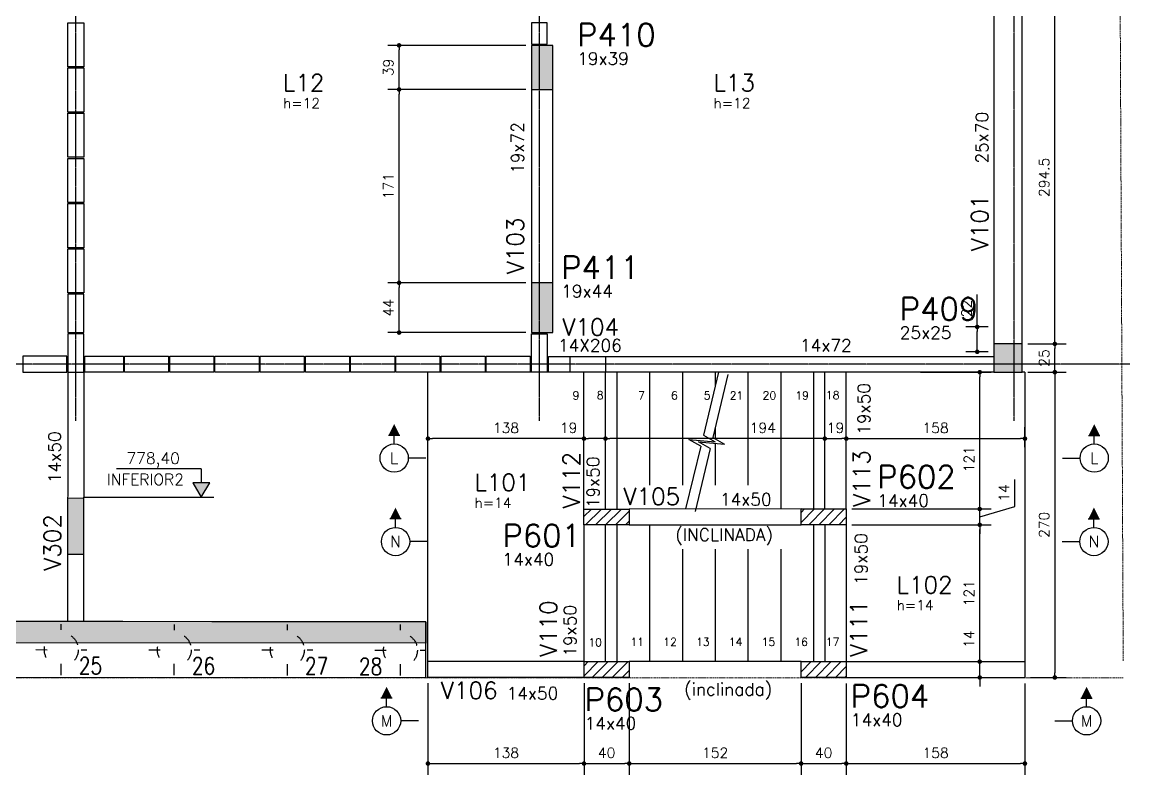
# Model space of a CAD drawing. Extents: x -856 to 20282, y 14720 to 28231.
# Drawn here: x 7253 to 8233, y 23266 to 23931 of the extents above; entities that cross this region are included whole.
import ezdxf
from ezdxf.enums import TextEntityAlignment as Align

# ---------------------------------------------------------------- set-up
doc = ezdxf.new("R2010")
doc.units = 0
for name, pattern in [('AXES', [0.54, 0.3, -0.08, 0.08, -0.08]), ('Double dash', [55, 20, -5, 10, -5, 10, -5]), ('ESTILO_TQS_0002', [0.4, 0.1, -0.3])]:
    doc.linetypes.add(name, pattern=pattern)
doc.layers.get('0').update_dxf_attribs({"linetype": 'CONTINUOUS'})
doc.layers.get('Defpoints').update_dxf_attribs({"linetype": 'CONTINUOUS'})
for name, color, linetype in [('00 - FELIPE', 2, 'CONTINUOUS'), ('COTA', 1, 'CONTINUOUS'), ('EIXOS', 1, 'AXES'), ('ESTACA', 1, 'ESTILO_TQS_0002'), ('H2', 252, 'CONTINUOUS'), ('H5', 1, 'CONTINUOUS'), ('H7', 1, 'CONTINUOUS'), ('L-D', 2, 'CONTINUOUS'), ('L-N', 4, 'CONTINUOUS'), ('LINHA_FINA', 1, 'CONTINUOUS'), ('Linha_media', 4, 'CONTINUOUS'), ('LINHA_NIVEL', 210, 'CONTINUOUS'), ('P-D', 2, 'CONTINUOUS'), ('P-N', 5, 'CONTINUOUS'), ('P-S', 5, 'CONTINUOUS'), ('PENA_2', 2, 'CONTINUOUS'), ('PENA_3', 3, 'CONTINUOUS'), ('PENA_5', 5, 'CONTINUOUS'), ('PIL-N', 4, 'CONTINUOUS'), ('SEC-SOL', 1, 'CONTINUOUS'), ('T1', 2, 'CONTINUOUS'), ('TEXTO', 3, 'CONTINUOUS'), ('VIG-D', 2, 'CONTINUOUS'), ('VIG-N', 4, 'CONTINUOUS'), ('VIGA', 3, 'CONTINUOUS')]:
    doc.layers.add(name, color=color, linetype=linetype)
doc.layers.add('TLV-DVI-___-CNT', color=7, linetype='Double dash', lineweight=9)
doc.styles.add('COTA', font='romans.shx')
doc.styles.add('ROMANS', font='ROMANS')
doc.styles.add('Solodactha', font='romans.shx', dxfattribs={"width": 0.8})
doc.styles.get("Standard").update_dxf_attribs({"font": 'ROMANS.SHX'})
doc.styles.add('TEXTO', font='romans.shx', dxfattribs={"height": 10})
doc.styles.add('Texto1', font='romans.shx', dxfattribs={"height": 9})
doc.dimstyles.new('forma', dxfattribs={"dimscale": 5, "dimtxt": 1.8, "dimasz": 0.8, "dimexe": 2, "dimexo": 1, "dimgap": 1, "dimtad": 1, "dimdec": 1, "dimzin": 9, "dimdsep": 46, "dimtxsty": 'COTA', "dimblk1": 'DOT', "dimblk2": 'DOT', "dimsah": 1, "dimcen": 0, "dimdle": 1, "dimclrd": 256, "dimclre": 256, "dimclrt": 2, "dimadec": 0, "dimazin": 0, "dimtfac": 1, "dimtdec": 0, "dimtmove": 0, "dimatfit": 3, "dimfxl": 1, "dimtolj": 1, "dimtzin": 0, "dimarcsym": 0})

# ---------------------------------------------------------------- blocks, each defined once
blk = doc.blocks.new('_Dot')
at = {"color": 0, "linetype": 'ByBlock', "lineweight": -2}
blk.add_line((-0.5, 0), (-1, 0), dxfattribs=at)
at = {"color": 0, "linetype": 'ByBlock', "const_width": 0.5}
blk.add_lwpolyline([(-0.25, 0, 1), (0.25, 0, 1)], format="xyb", close=True, dxfattribs=at)
blk = doc.blocks.new('*D365')
at = {"layer": 'COTA', "lineweight": -2, "transparency": 16777216}
for p, q in [((7698.98, 23700.72), (7576.83, 23700.72)), ((7586.83, 23660.7), (7586.83, 23696.72)), ((7698.91, 23656.7), (7576.83, 23656.7))]:
    blk.add_line(p, q, dxfattribs=at)
at = {"layer": 'Defpoints', "color": 0, "transparency": 16777216}
for p in [(7586.83, 23700.72), (7703.98, 23700.72), (7703.91, 23656.7)]:
    blk.add_point(p, dxfattribs=at)
at = {"layer": 'COTA', "lineweight": -2, "transparency": 16777216, "xscale": 4, "yscale": 4, "zscale": 4}
for p, rotation in [((7586.83, 23700.72), 90), ((7586.83, 23656.7), 270)]:
    blk.add_blockref('_Dot', p, dxfattribs=dict(at, rotation=rotation))
at = {"layer": 'COTA', "color": 2, "transparency": 16777216, "insert": (7577.33, 23678.71), "char_height": 9, "attachment_point": 5, "rotation": 90, "style": 'COTA'}
blk.add_mtext('\\A1;44 ', dxfattribs=at)
blk = doc.blocks.new('*D366')
at = {"layer": 'COTA', "lineweight": -2, "transparency": 16777216}
for p, q in [((7698.91, 23871.7), (7576.83, 23871.7)), ((7586.83, 23704.72), (7586.83, 23867.7)), ((7698.98, 23700.72), (7576.83, 23700.72))]:
    blk.add_line(p, q, dxfattribs=at)
at = {"layer": 'Defpoints', "color": 0, "transparency": 16777216}
for p in [(7586.83, 23871.7), (7703.91, 23871.7), (7703.98, 23700.72)]:
    blk.add_point(p, dxfattribs=at)
at = {"layer": 'COTA', "lineweight": -2, "transparency": 16777216, "xscale": 4, "yscale": 4, "zscale": 4}
for p, rotation in [((7586.83, 23871.7), 90), ((7586.83, 23700.72), 270)]:
    blk.add_blockref('_Dot', p, dxfattribs=dict(at, rotation=rotation))
at = {"layer": 'COTA', "color": 2, "transparency": 16777216, "insert": (7577.33, 23786.21), "char_height": 9, "attachment_point": 5, "rotation": 90, "style": 'COTA'}
blk.add_mtext('\\A1;171 ', dxfattribs=at)
blk = doc.blocks.new('*D367')
at = {"layer": 'COTA', "lineweight": -2, "transparency": 16777216}
for p, q in [((7698.97, 23910.72), (7576.83, 23910.72)), ((7586.83, 23875.7), (7586.83, 23906.72)), ((7698.91, 23871.7), (7576.83, 23871.7))]:
    blk.add_line(p, q, dxfattribs=at)
at = {"layer": 'Defpoints', "color": 0, "transparency": 16777216}
for p in [(7586.83, 23910.72), (7703.97, 23910.72), (7703.91, 23871.7)]:
    blk.add_point(p, dxfattribs=at)
at = {"layer": 'COTA', "lineweight": -2, "transparency": 16777216, "xscale": 4, "yscale": 4, "zscale": 4}
for p, rotation in [((7586.83, 23910.72), 90), ((7586.83, 23871.7), 270)]:
    blk.add_blockref('_Dot', p, dxfattribs=dict(at, rotation=rotation))
at = {"layer": 'COTA', "color": 2, "transparency": 16777216, "insert": (7577.33, 23891.21), "char_height": 9, "attachment_point": 5, "rotation": 90, "style": 'COTA'}
blk.add_mtext('\\A1;39 ', dxfattribs=at)
blk = doc.blocks.new('*D368')
at = {"layer": 'COTA', "lineweight": -2, "transparency": 16777216}
for p, q in [((8142.91, 23646.7), (8176.86, 23646.7)), ((8166.86, 23625.7), (8166.86, 23642.7)), ((8142.91, 23621.7), (8176.86, 23621.7))]:
    blk.add_line(p, q, dxfattribs=at)
at = {"layer": 'Defpoints', "color": 0, "transparency": 16777216}
for p in [(8137.91, 23646.7), (8166.86, 23646.7), (8137.91, 23621.7)]:
    blk.add_point(p, dxfattribs=at)
at = {"layer": 'COTA', "lineweight": -2, "transparency": 16777216, "xscale": 4, "yscale": 4, "zscale": 4}
for p, rotation in [((8166.86, 23646.7), 90), ((8166.86, 23621.7), 270)]:
    blk.add_blockref('_Dot', p, dxfattribs=dict(at, rotation=rotation))
at = {"layer": 'COTA', "color": 2, "transparency": 16777216, "insert": (8157.36, 23634.2), "char_height": 9, "attachment_point": 5, "rotation": 90, "style": 'COTA'}
blk.add_mtext('\\A1;25 ', dxfattribs=at)
blk = doc.blocks.new('*D369')
at = {"layer": 'COTA', "lineweight": -2, "transparency": 16777216}
for p, q in [((8142.91, 23941.2), (8176.86, 23941.2)), ((8166.86, 23650.7), (8166.86, 23937.2)), ((8142.91, 23646.7), (8176.86, 23646.7))]:
    blk.add_line(p, q, dxfattribs=at)
at = {"layer": 'Defpoints', "color": 0, "transparency": 16777216}
for p in [(8137.91, 23941.2), (8166.86, 23941.2), (8137.91, 23646.7)]:
    blk.add_point(p, dxfattribs=at)
at = {"layer": 'COTA', "lineweight": -2, "transparency": 16777216, "xscale": 4, "yscale": 4, "zscale": 4}
for p, rotation in [((8166.86, 23941.2), 90), ((8166.86, 23646.7), 270)]:
    blk.add_blockref('_Dot', p, dxfattribs=dict(at, rotation=rotation))
at = {"layer": 'COTA', "color": 2, "transparency": 16777216, "insert": (8157.36, 23793.95), "char_height": 9, "attachment_point": 5, "rotation": 90, "style": 'COTA'}
blk.add_mtext('\\A1;294.5 ', dxfattribs=at)
blk = doc.blocks.new('*D404')
at = {"layer": 'COTA', "lineweight": -2, "transparency": 16777216}
for p, q in [((8142.91, 23621.7), (8176.86, 23621.7)), ((8166.86, 23617.7), (8166.86, 23355.7)), ((8145.41, 23351.7), (8176.86, 23351.7))]:
    blk.add_line(p, q, dxfattribs=at)
at = {"layer": 'Defpoints', "color": 0, "transparency": 16777216}
for p in [(8137.91, 23621.7), (8140.41, 23351.7), (8166.86, 23351.7)]:
    blk.add_point(p, dxfattribs=at)
at = {"layer": 'COTA', "lineweight": -2, "transparency": 16777216, "xscale": 4, "yscale": 4, "zscale": 4}
for p, rotation in [((8166.86, 23621.7), 90), ((8166.86, 23351.7), 270)]:
    blk.add_blockref('_Dot', p, dxfattribs=dict(at, rotation=rotation))
at = {"layer": 'COTA', "color": 2, "transparency": 16777216, "insert": (8157.36, 23486.7), "char_height": 9, "attachment_point": 5, "rotation": 90, "style": 'COTA'}
blk.add_mtext('\\A1;270 ', dxfattribs=at)
blk = doc.blocks.new('*D405')
at = {"layer": 'COTA', "lineweight": -2, "transparency": 16777216}
for p, q in [((8100.43, 23369.7), (8100.43, 23397.42)), ((7987.39, 23365.7), (8110.43, 23365.7)), ((8100.43, 23351.7), (8100.43, 23365.7)), ((7987.39, 23351.7), (8110.43, 23351.7)), ((8100.43, 23347.7), (8100.43, 23343.7))]:
    blk.add_line(p, q, dxfattribs=at)
at = {"layer": 'Defpoints', "color": 0, "transparency": 16777216}
for p in [(7982.39, 23365.7), (8100.43, 23365.7), (7982.39, 23351.7)]:
    blk.add_point(p, dxfattribs=at)
at = {"layer": 'COTA', "lineweight": -2, "transparency": 16777216, "xscale": 4, "yscale": 4, "zscale": 4}
for p, rotation in [((8100.43, 23365.7), 270), ((8100.43, 23351.7), 90)]:
    blk.add_blockref('_Dot', p, dxfattribs=dict(at, rotation=rotation))
at = {"layer": 'COTA', "color": 2, "transparency": 16777216, "insert": (8090.93, 23385.56), "char_height": 9, "attachment_point": 5, "rotation": 90, "style": 'COTA'}
blk.add_mtext('\\A1;14 ', dxfattribs=at)
blk = doc.blocks.new('*D406')
at = {"layer": 'COTA', "lineweight": -2, "transparency": 16777216}
for p, q in [((7987.39, 23486.7), (8110.43, 23486.7)), ((8100.43, 23369.7), (8100.43, 23482.7)), ((7987.39, 23365.7), (8110.43, 23365.7))]:
    blk.add_line(p, q, dxfattribs=at)
at = {"layer": 'Defpoints', "color": 0, "transparency": 16777216}
for p in [(7982.39, 23486.7), (8100.43, 23486.7), (7982.39, 23365.7)]:
    blk.add_point(p, dxfattribs=at)
at = {"layer": 'COTA', "lineweight": -2, "transparency": 16777216, "xscale": 4, "yscale": 4, "zscale": 4}
for p, rotation in [((8100.43, 23486.7), 90), ((8100.43, 23365.7), 270)]:
    blk.add_blockref('_Dot', p, dxfattribs=dict(at, rotation=rotation))
at = {"layer": 'COTA', "color": 2, "transparency": 16777216, "insert": (8090.93, 23426.2), "char_height": 9, "attachment_point": 5, "rotation": 90, "style": 'COTA'}
blk.add_mtext('\\A1;121 ', dxfattribs=at)
blk = doc.blocks.new('*D407')
at = {"layer": 'COTA', "lineweight": -2, "transparency": 16777216}
for p, q in [((8131.43, 23503), (8131.43, 23526.72)), ((8100.43, 23504.7), (8100.43, 23508.7)), ((7987.37, 23500.7), (8110.43, 23500.7)), ((8100.43, 23493.7), (8131.43, 23503)), ((8100.43, 23486.7), (8100.43, 23500.7)), ((8100.43, 23486.7), (8100.43, 23500.7)), ((7987.39, 23486.7), (8110.43, 23486.7)), ((8100.43, 23482.7), (8100.43, 23478.7))]:
    blk.add_line(p, q, dxfattribs=at)
at = {"layer": 'Defpoints', "color": 0, "transparency": 16777216}
for p in [(7982.37, 23500.7), (8100.43, 23500.7), (7982.39, 23486.7)]:
    blk.add_point(p, dxfattribs=at)
at = {"layer": 'COTA', "lineweight": -2, "transparency": 16777216, "xscale": 4, "yscale": 4, "zscale": 4}
for p, rotation in [((8100.43, 23500.7), 270), ((8100.43, 23486.7), 90)]:
    blk.add_blockref('_Dot', p, dxfattribs=dict(at, rotation=rotation))
at = {"layer": 'COTA', "color": 2, "transparency": 16777216, "insert": (8121.93, 23514.86), "char_height": 9, "attachment_point": 5, "rotation": 90, "style": 'COTA'}
blk.add_mtext('\\A1;14 ', dxfattribs=at)
blk = doc.blocks.new('*D408')
at = {"layer": 'COTA', "lineweight": -2, "transparency": 16777216}
for p, q in [((8048, 23621.7), (8110.43, 23621.7)), ((8100.43, 23504.7), (8100.43, 23617.7)), ((7987.37, 23500.7), (8110.43, 23500.7))]:
    blk.add_line(p, q, dxfattribs=at)
at = {"layer": 'Defpoints', "color": 0, "transparency": 16777216}
for p in [(8043, 23621.7), (8100.43, 23621.7), (7982.37, 23500.7)]:
    blk.add_point(p, dxfattribs=at)
at = {"layer": 'COTA', "lineweight": -2, "transparency": 16777216, "xscale": 4, "yscale": 4, "zscale": 4}
for p, rotation in [((8100.43, 23621.7), 90), ((8100.43, 23500.7), 270)]:
    blk.add_blockref('_Dot', p, dxfattribs=dict(at, rotation=rotation))
at = {"layer": 'COTA', "color": 2, "transparency": 16777216, "insert": (8090.93, 23544.73), "char_height": 9, "attachment_point": 5, "rotation": 90, "style": 'COTA'}
blk.add_mtext('\\A1;121 ', dxfattribs=at)
blk = doc.blocks.new('Family - ___-2103959-PLANTA INFERIOR 2')
at = {"layer": 'TLV-DVI-___-CNT', "color": 1, "true_color": 0xff0000}
for p, q in [((-17533.2, -9985.7), (-17578.8, -196)), ((-32076.9, -10135.7), (-18942.2, -10135.7)), ((-18942.2, -10135.7), (-17532.5, -10135.7))]:
    blk.add_line(p, q, dxfattribs=at)
blk = doc.blocks.new('A$C8a1ee3b4')
at = {"layer": 'TLV-DVI-___-CNT', "color": 1, "true_color": 0xff0000, "xscale": 0.1, "yscale": 0.1, "zscale": 0.1}
blk.add_blockref('Family - ___-2103959-PLANTA INFERIOR 2', (4865.23, 1037.14), dxfattribs=at)
blk = doc.blocks.new('A$Cf0c44242')
at = {"layer": 'ESTACA'}
for p, q in [((7.7507, -3.0791), (7.7513, -2.6291)), ((8.7507, -3.0803), (8.7513, -2.6303)), ((9.7507, -3.0815), (9.7513, -2.6315)), ((10.7507, -3.0827), (10.7513, -2.6327)), ((7.526, -2.8539), (7.976, -2.8544)), ((8.526, -2.8551), (8.976, -2.8556)), ((9.526, -2.8562), (9.976, -2.8568)), ((10.526, -2.8574), (10.976, -2.8579))]:
    blk.add_line(p, q, dxfattribs=at)
for centre in [(7.751, -2.8541), (8.751, -2.8553), (9.751, -2.8565), (10.751, -2.8577)]:
    blk.add_circle(centre, 0.15, dxfattribs=at)
at = {"layer": 'ESTACA', "style": 'Solodactha', "width": 0.8}
for s, p in [('25', (7.9067, -3.071)), ('26', (8.9067, -3.0722)), ('27', (9.9067, -3.0734)), ('28', (10.3844, -3.0777))]:
    blk.add_text(s, height=0.15, dxfattribs=at).set_placement(p)
blk = doc.blocks.new('interrup')
at = {"layer": 'LINHA_FINA'}
for p, q in [((-1, 0), (-0.33, 2.31)), ((0.33, -2.31), (-0.33, 2.31)), ((1, 0), (0.33, -2.31))]:
    blk.add_line(p, q, dxfattribs=at)
blk = doc.blocks.new('*D414')
at = {"layer": 'COTA', "lineweight": -2, "transparency": 16777216}
for p, q in [((7963.37, 23566.1), (7963.37, 23572.93)), ((7982.37, 23566.1), (7982.37, 23572.93)), ((7967.37, 23562.93), (7978.37, 23562.93))]:
    blk.add_line(p, q, dxfattribs=at)
at = {"layer": 'Defpoints', "color": 0, "transparency": 16777216}
for p in [(7963.37, 23561.1), (7982.37, 23562.93), (7982.37, 23561.1)]:
    blk.add_point(p, dxfattribs=at)
at = {"layer": 'COTA', "lineweight": -2, "transparency": 16777216, "xscale": 4, "yscale": 4, "zscale": 4, "rotation": 180}
blk.add_blockref('_Dot', (7963.37, 23562.93), dxfattribs=at)
at = {"layer": 'COTA', "lineweight": -2, "transparency": 16777216, "xscale": 4, "yscale": 4, "zscale": 4}
blk.add_blockref('_Dot', (7982.37, 23562.93), dxfattribs=at)
at = {"layer": 'COTA', "color": 2, "transparency": 16777216, "insert": (7972.87, 23572.43), "char_height": 9, "attachment_point": 5, "style": 'COTA'}
blk.add_mtext('\\A1;19 ', dxfattribs=at)
blk = doc.blocks.new('*D415')
at = {"layer": 'COTA', "lineweight": -2, "transparency": 16777216}
for p, q in [((7982.37, 23566.1), (7982.37, 23572.93)), ((8140.41, 23555.36), (8140.41, 23572.93)), ((7986.37, 23562.93), (8136.41, 23562.93))]:
    blk.add_line(p, q, dxfattribs=at)
at = {"layer": 'Defpoints', "color": 0, "transparency": 16777216}
for p in [(7982.37, 23561.1), (8140.41, 23562.93), (8140.41, 23550.36)]:
    blk.add_point(p, dxfattribs=at)
at = {"layer": 'COTA', "lineweight": -2, "transparency": 16777216, "xscale": 4, "yscale": 4, "zscale": 4, "rotation": 180}
blk.add_blockref('_Dot', (7982.37, 23562.93), dxfattribs=at)
at = {"layer": 'COTA', "lineweight": -2, "transparency": 16777216, "xscale": 4, "yscale": 4, "zscale": 4}
blk.add_blockref('_Dot', (8140.41, 23562.93), dxfattribs=at)
at = {"layer": 'COTA', "color": 2, "transparency": 16777216, "insert": (8061.39, 23572.43), "char_height": 9, "attachment_point": 5, "style": 'COTA'}
blk.add_mtext('\\A1;158 ', dxfattribs=at)
blk = doc.blocks.new('elevação')
at = {"layer": 'LINHA_FINA', "linetype": 'Continuous'}
blk.add_hatch(color=256, dxfattribs=at).paths.add_polyline_path([(1.5, 2.5), (-1.5, 2.5), (0, 0)])
at = {"layer": 'LINHA_FINA'}
for p, q in [((0, 5), (-15, 5)), ((0, 5), (0, 2.5)), ((-1.5, 2.5), (0, 0)), ((1.5, 2.5), (-1.5, 2.5)), ((0, 0), (1.5, 2.5))]:
    blk.add_line(p, q, dxfattribs=at)
at = {"layer": 'TEXTO', "linetype": 'Continuous', "style": 'TEXTO'}
for p in [(-8.5, 5.25), (-8.5, 1.5)]:
    blk.add_attdef('XXXX.XX', text='', height=2, dxfattribs=at).set_placement(p, align=Align.BOTTOM_CENTER)
blk = doc.blocks.new('seção_esq')
at = {"layer": 'Linha_media'}
for p, q in [((1, 4), (-1, 4)), ((0, 2.5), (0, 4)), ((5.62, 0), (2.5, 0))]:
    blk.add_line(p, q, dxfattribs=at)
blk.add_circle((0, 0), 2.5, dxfattribs=at)
blk.add_solid([(1, 4), (0, 6), (-1, 4)], dxfattribs=at)
blk = doc.blocks.new('seção_dir')
at = {"layer": 'Linha_media'}
for p, q in [((-1, 4), (1, 4)), ((0, 2.5), (0, 4)), ((-5.62, 0), (-2.5, 0))]:
    blk.add_line(p, q, dxfattribs=at)
blk.add_circle((0, 0), 2.5, dxfattribs=at)
blk.add_solid([(-1, 4), (0, 6), (1, 4)], dxfattribs=at)
blk = doc.blocks.new('atrib_seção')
at = {"layer": 'Linha_media', "style": 'ROMANS'}
blk.add_attdef('X', text='', height=2, dxfattribs=at).set_placement((0, 0), align=Align.MIDDLE)
blk = doc.blocks.new('*D433')
at = {"layer": 'COTA', "lineweight": -2, "transparency": 16777216}
for p, q in [((7769.37, 23566.14), (7769.37, 23572.93)), ((7963.37, 23566.1), (7963.37, 23572.93)), ((7959.37, 23562.93), (7773.37, 23562.93))]:
    blk.add_line(p, q, dxfattribs=at)
at = {"layer": 'Defpoints', "color": 0, "transparency": 16777216}
for p in [(7769.37, 23562.93), (7769.37, 23561.14), (7963.37, 23561.1)]:
    blk.add_point(p, dxfattribs=at)
at = {"layer": 'COTA', "lineweight": -2, "transparency": 16777216, "xscale": 4, "yscale": 4, "zscale": 4, "rotation": 180}
blk.add_blockref('_Dot', (7769.37, 23562.93), dxfattribs=at)
at = {"layer": 'COTA', "lineweight": -2, "transparency": 16777216, "xscale": 4, "yscale": 4, "zscale": 4}
blk.add_blockref('_Dot', (7963.37, 23562.93), dxfattribs=at)
at = {"layer": 'COTA', "color": 2, "transparency": 16777216, "insert": (7908.55, 23572.43), "char_height": 9, "attachment_point": 5, "style": 'COTA'}
blk.add_mtext('\\A1;194 ', dxfattribs=at)
blk = doc.blocks.new('*D434')
at = {"layer": 'COTA', "lineweight": -2, "transparency": 16777216}
for p, q in [((7750.37, 23566.14), (7750.37, 23572.93)), ((7769.37, 23566.14), (7769.37, 23572.93)), ((7765.37, 23562.93), (7754.37, 23562.93))]:
    blk.add_line(p, q, dxfattribs=at)
at = {"layer": 'Defpoints', "color": 0, "transparency": 16777216}
for p in [(7750.37, 23562.93), (7750.37, 23561.14), (7769.37, 23561.14)]:
    blk.add_point(p, dxfattribs=at)
at = {"layer": 'COTA', "lineweight": -2, "transparency": 16777216, "xscale": 4, "yscale": 4, "zscale": 4, "rotation": 180}
blk.add_blockref('_Dot', (7750.37, 23562.93), dxfattribs=at)
at = {"layer": 'COTA', "lineweight": -2, "transparency": 16777216, "xscale": 4, "yscale": 4, "zscale": 4}
blk.add_blockref('_Dot', (7769.37, 23562.93), dxfattribs=at)
at = {"layer": 'COTA', "color": 2, "transparency": 16777216, "insert": (7736.77, 23572.43), "char_height": 9, "attachment_point": 5, "style": 'COTA'}
blk.add_mtext('\\A1;19 ', dxfattribs=at)
blk = doc.blocks.new('*D435')
at = {"layer": 'COTA', "lineweight": -2, "transparency": 16777216}
for p, q in [((7612.37, 23566.14), (7612.37, 23572.93)), ((7750.37, 23566.14), (7750.37, 23572.93)), ((7746.37, 23562.93), (7616.37, 23562.93))]:
    blk.add_line(p, q, dxfattribs=at)
at = {"layer": 'Defpoints', "color": 0, "transparency": 16777216}
for p in [(7612.37, 23562.93), (7612.37, 23561.14), (7750.37, 23561.14)]:
    blk.add_point(p, dxfattribs=at)
at = {"layer": 'COTA', "lineweight": -2, "transparency": 16777216, "xscale": 4, "yscale": 4, "zscale": 4, "rotation": 180}
blk.add_blockref('_Dot', (7612.37, 23562.93), dxfattribs=at)
at = {"layer": 'COTA', "lineweight": -2, "transparency": 16777216, "xscale": 4, "yscale": 4, "zscale": 4}
blk.add_blockref('_Dot', (7750.37, 23562.93), dxfattribs=at)
at = {"layer": 'COTA', "color": 2, "transparency": 16777216, "insert": (7681.37, 23572.43), "char_height": 9, "attachment_point": 5, "style": 'COTA'}
blk.add_mtext('\\A1;138 ', dxfattribs=at)
blk = doc.blocks.new('*D470')
at = {"layer": 'COTA', "lineweight": -2, "transparency": 16777216}
for p, q in [((7612.37, 23346.7), (7612.37, 23265.6)), ((7750.39, 23346.7), (7750.39, 23265.6)), ((7616.37, 23275.6), (7746.39, 23275.6))]:
    blk.add_line(p, q, dxfattribs=at)
at = {"layer": 'Defpoints', "color": 0, "transparency": 16777216}
for p in [(7612.37, 23351.7), (7750.39, 23351.7), (7750.39, 23275.6)]:
    blk.add_point(p, dxfattribs=at)
at = {"layer": 'COTA', "lineweight": -2, "transparency": 16777216, "xscale": 4, "yscale": 4, "zscale": 4, "rotation": 180}
blk.add_blockref('_Dot', (7612.37, 23275.6), dxfattribs=at)
at = {"layer": 'COTA', "lineweight": -2, "transparency": 16777216, "xscale": 4, "yscale": 4, "zscale": 4}
blk.add_blockref('_Dot', (7750.39, 23275.6), dxfattribs=at)
at = {"layer": 'COTA', "color": 2, "transparency": 16777216, "insert": (7681.38, 23285.1), "char_height": 9, "attachment_point": 5, "style": 'COTA'}
blk.add_mtext('\\A1;138 ', dxfattribs=at)
blk = doc.blocks.new('*D471')
at = {"layer": 'COTA', "lineweight": -2, "transparency": 16777216}
for p, q in [((7750.39, 23346.7), (7750.39, 23265.6)), ((7790.39, 23346.7), (7790.39, 23265.6)), ((7754.39, 23275.6), (7786.39, 23275.6))]:
    blk.add_line(p, q, dxfattribs=at)
at = {"layer": 'Defpoints', "color": 0, "transparency": 16777216}
for p in [(7750.39, 23351.7), (7790.39, 23351.7), (7790.39, 23275.6)]:
    blk.add_point(p, dxfattribs=at)
at = {"layer": 'COTA', "lineweight": -2, "transparency": 16777216, "xscale": 4, "yscale": 4, "zscale": 4, "rotation": 180}
blk.add_blockref('_Dot', (7750.39, 23275.6), dxfattribs=at)
at = {"layer": 'COTA', "lineweight": -2, "transparency": 16777216, "xscale": 4, "yscale": 4, "zscale": 4}
blk.add_blockref('_Dot', (7790.39, 23275.6), dxfattribs=at)
at = {"layer": 'COTA', "color": 2, "transparency": 16777216, "insert": (7770.39, 23285.1), "char_height": 9, "attachment_point": 5, "style": 'COTA'}
blk.add_mtext('\\A1;40 ', dxfattribs=at)
blk = doc.blocks.new('*D472')
at = {"layer": 'COTA', "lineweight": -2, "transparency": 16777216}
for p, q in [((7790.39, 23346.7), (7790.39, 23265.6)), ((7942.39, 23346.7), (7942.39, 23265.6)), ((7794.39, 23275.6), (7938.39, 23275.6))]:
    blk.add_line(p, q, dxfattribs=at)
at = {"layer": 'Defpoints', "color": 0, "transparency": 16777216}
for p in [(7790.39, 23351.7), (7942.39, 23351.7), (7942.39, 23275.6)]:
    blk.add_point(p, dxfattribs=at)
at = {"layer": 'COTA', "lineweight": -2, "transparency": 16777216, "xscale": 4, "yscale": 4, "zscale": 4, "rotation": 180}
blk.add_blockref('_Dot', (7790.39, 23275.6), dxfattribs=at)
at = {"layer": 'COTA', "lineweight": -2, "transparency": 16777216, "xscale": 4, "yscale": 4, "zscale": 4}
blk.add_blockref('_Dot', (7942.39, 23275.6), dxfattribs=at)
at = {"layer": 'COTA', "color": 2, "transparency": 16777216, "insert": (7866.39, 23285.1), "char_height": 9, "attachment_point": 5, "style": 'COTA'}
blk.add_mtext('\\A1;152 ', dxfattribs=at)
blk = doc.blocks.new('*D473')
at = {"layer": 'COTA', "lineweight": -2, "transparency": 16777216}
for p, q in [((7942.39, 23346.7), (7942.39, 23265.6)), ((7982.39, 23346.52), (7982.39, 23265.6)), ((7946.39, 23275.6), (7978.39, 23275.6))]:
    blk.add_line(p, q, dxfattribs=at)
at = {"layer": 'Defpoints', "color": 0, "transparency": 16777216}
for p in [(7942.39, 23351.7), (7982.39, 23351.52), (7982.39, 23275.6)]:
    blk.add_point(p, dxfattribs=at)
at = {"layer": 'COTA', "lineweight": -2, "transparency": 16777216, "xscale": 4, "yscale": 4, "zscale": 4, "rotation": 180}
blk.add_blockref('_Dot', (7942.39, 23275.6), dxfattribs=at)
at = {"layer": 'COTA', "lineweight": -2, "transparency": 16777216, "xscale": 4, "yscale": 4, "zscale": 4}
blk.add_blockref('_Dot', (7982.39, 23275.6), dxfattribs=at)
at = {"layer": 'COTA', "color": 2, "transparency": 16777216, "insert": (7962.39, 23285.1), "char_height": 9, "attachment_point": 5, "style": 'COTA'}
blk.add_mtext('\\A1;40 ', dxfattribs=at)
blk = doc.blocks.new('*D474')
at = {"layer": 'COTA', "lineweight": -2, "transparency": 16777216}
for p, q in [((7982.39, 23346.52), (7982.39, 23265.6)), ((8140.41, 23346.52), (8140.41, 23265.6)), ((7986.39, 23275.6), (8136.41, 23275.6))]:
    blk.add_line(p, q, dxfattribs=at)
at = {"layer": 'Defpoints', "color": 0, "transparency": 16777216}
for p in [(7982.39, 23351.52), (8140.41, 23351.52), (8140.41, 23275.6)]:
    blk.add_point(p, dxfattribs=at)
at = {"layer": 'COTA', "lineweight": -2, "transparency": 16777216, "xscale": 4, "yscale": 4, "zscale": 4, "rotation": 180}
blk.add_blockref('_Dot', (7982.39, 23275.6), dxfattribs=at)
at = {"layer": 'COTA', "lineweight": -2, "transparency": 16777216, "xscale": 4, "yscale": 4, "zscale": 4}
blk.add_blockref('_Dot', (8140.41, 23275.6), dxfattribs=at)
at = {"layer": 'COTA', "color": 2, "transparency": 16777216, "insert": (8061.4, 23285.1), "char_height": 9, "attachment_point": 5, "style": 'COTA'}
blk.add_mtext('\\A1;158 ', dxfattribs=at)
blk = doc.blocks.new('*D718')
at = {"layer": '00 - FELIPE', "lineweight": -2, "transparency": 16777216}
for p, q in [((8098.19, 23661.7), (8098.19, 23690.27)), ((8107.91, 23661.7), (8088.19, 23661.7)), ((8098.19, 23643.7), (8098.19, 23657.7)), ((8107.91, 23639.7), (8088.19, 23639.7))]:
    blk.add_line(p, q, dxfattribs=at)
at = {"layer": 'Defpoints', "color": 0, "transparency": 16777216}
for p in [(8098.19, 23661.7), (8112.91, 23661.7), (8112.91, 23639.7)]:
    blk.add_point(p, dxfattribs=at)
at = {"layer": '00 - FELIPE', "lineweight": -2, "transparency": 16777216, "xscale": 4, "yscale": 4, "zscale": 4}
for p, rotation in [((8098.19, 23661.7), 90), ((8098.19, 23639.7), 270)]:
    blk.add_blockref('_Dot', p, dxfattribs=dict(at, rotation=rotation))
at = {"layer": '00 - FELIPE', "color": 2, "transparency": 16777216, "insert": (8088.69, 23677.99), "char_height": 9, "attachment_point": 5, "rotation": 90, "style": 'COTA'}
blk.add_mtext('\\A1;22 ', dxfattribs=at)

msp = doc.modelspace()

# ---------------------------------------------------------------- hatches: boundary and pattern name
at = {"layer": 'H2'}
for points in [[(7722.91, 23910.68), (7703.91, 23910.72), (7703.91, 23871.7), (7722.91, 23871.7)], [(7722.91, 23700.68), (7703.91, 23700.72), (7703.91, 23656.7), (7722.91, 23656.7)], [(8137.91, 23621.7), (8137.91, 23646.7), (8112.91, 23646.7), (8112.91, 23621.7)], [(6537.91, 23402.17), (7610.43, 23400.94), (7610.41, 23381.96), (6537.91, 23383.17)]]:
    msp.add_hatch(color=256, dxfattribs=at).paths.add_polyline_path(points)
at = {"layer": 'H5'}
h = msp.add_hatch(dxfattribs=at)
h.set_pattern_fill('ANSI31', color=256, scale=50, style=0)
h.set_pattern_definition([(45, (4909.393, -56.2924), (-4.4194174, 4.4194174), [])])
h.paths.add_polyline_path([(7750.37, 23500.6), (7790.37, 23500.6), (7790.37, 23486.6), (7750.37, 23486.6)])
h = msp.add_hatch(dxfattribs=at)
h.set_pattern_fill('ANSI31', color=256, scale=50, style=0)
h.set_pattern_definition([(45, (4912.413, -56.1875), (-4.4194174, 4.4194174), [])])
h.paths.add_polyline_path([(7942.39, 23500.7), (7982.39, 23500.7), (7982.39, 23486.7), (7942.39, 23486.7)])
h = msp.add_hatch(dxfattribs=at)
h.set_pattern_fill('ANSI31', color=256, scale=50, style=0)
h.set_pattern_definition([(45, (4909.413, -55.702), (-4.4194174, 4.4194174), [])])
h.paths.add_polyline_path([(7750.39, 23365.7), (7790.39, 23365.7), (7790.39, 23351.7), (7750.39, 23351.7)])
h = msp.add_hatch(dxfattribs=at)
h.set_pattern_fill('ANSI31', color=256, scale=50, style=0)
h.set_pattern_definition([(45, (4912.413, -55.702), (-4.4194174, 4.4194174), [])])
h.paths.add_polyline_path([(7942.39, 23365.7), (7982.39, 23365.7), (7982.39, 23351.7), (7942.39, 23351.7)])
at = {"layer": 'H7'}
msp.add_hatch(color=256, dxfattribs=at).paths.add_polyline_path([(7293.76, 23510.4), (7307.76, 23510.44), (7307.76, 23500.44), (7307.76, 23500.4), (7307.76, 23460.4), (7293.76, 23460.4), (7293.76, 23500.4), (7293.76, 23500.36), (7293.76, 23510.36)])

# ---------------------------------------------------------------- linework, layer by layer
for points in [[(7307.91, 23930.74), (7307.91, 23891.74), (7293.91, 23891.74), (7293.91, 23930.74), (7307.91, 23930.74)], [(7717.94, 23911.75), (7717.91, 23930.74), (7703.91, 23930.74), (7703.94, 23911.75), (7717.94, 23911.75)], [(7307.91, 23890.74), (7307.91, 23851.74), (7293.91, 23851.74), (7293.91, 23890.74), (7307.91, 23890.74)], [(7307.91, 23850.74), (7307.91, 23811.74), (7293.91, 23811.74), (7293.91, 23850.74), (7307.91, 23850.74)], [(7307.91, 23810.74), (7307.91, 23771.74), (7293.91, 23771.74), (7293.91, 23810.74), (7307.91, 23810.74)], [(7307.91, 23770.74), (7307.91, 23731.74), (7293.91, 23731.74), (7293.91, 23770.74), (7307.91, 23770.74)], [(7307.91, 23730.74), (7307.91, 23691.74), (7293.91, 23691.74), (7293.91, 23730.74), (7307.91, 23730.74)], [(7307.91, 23656.74), (7307.91, 23690.74), (7293.91, 23690.74), (7293.91, 23656.74), (7307.91, 23656.74)], [(7307.91, 23621.74), (7307.91, 23655.74), (7293.91, 23655.74), (7293.91, 23621.74), (7307.91, 23621.74)], [(7703.91, 23621.74), (7703.91, 23655.74), (7717.91, 23655.74), (7717.91, 23621.74), (7703.91, 23621.74)], [(7253.91, 23621.74), (7292.91, 23621.74), (7292.91, 23635.74), (7253.91, 23635.74), (7253.91, 23621.74)], [(7342.91, 23621.74), (7308.91, 23621.74), (7308.91, 23635.74), (7342.91, 23635.74), (7342.91, 23621.74)], [(7343.91, 23635.74), (7382.91, 23635.74), (7382.91, 23621.74), (7343.91, 23621.74), (7343.91, 23635.74)], [(7383.91, 23635.74), (7422.91, 23635.74), (7422.91, 23621.74), (7383.91, 23621.74), (7383.91, 23635.74)], [(7423.91, 23635.74), (7462.91, 23635.74), (7462.91, 23621.74), (7423.91, 23621.74), (7423.91, 23635.74)], [(7463.91, 23635.74), (7502.91, 23635.74), (7502.91, 23621.74), (7463.91, 23621.74), (7463.91, 23635.74)], [(7503.91, 23635.74), (7542.91, 23635.74), (7542.91, 23621.74), (7503.91, 23621.74), (7503.91, 23635.74)], [(7543.91, 23635.74), (7582.91, 23635.74), (7582.91, 23621.74), (7543.91, 23621.74), (7543.91, 23635.74)], [(7583.91, 23635.74), (7622.91, 23635.74), (7622.91, 23621.74), (7583.91, 23621.74), (7583.91, 23635.74)], [(7623.91, 23635.74), (7662.91, 23635.74), (7662.91, 23621.74), (7623.91, 23621.74), (7623.91, 23635.74)], [(7663.91, 23635.74), (7702.91, 23635.74), (7702.91, 23621.74), (7663.91, 23621.74), (7663.91, 23635.74)], [(7718.91, 23635.7), (7737.91, 23635.7), (7737.91, 23621.7), (7718.91, 23621.7), (7718.91, 23635.7)]]:
    msp.add_lwpolyline(points)
at = {"layer": 'EIXOS', "color": 244, "true_color": 0x991b1e}
for p, q in [((7300.91, 23578.75), (7300.91, 25299.42)), ((7710.91, 23578.75), (7710.91, 25299.42)), ((8130.91, 23578.75), (8130.91, 25299.42)), ((8233.21, 23628.7), (5544.44, 23628.7))]:
    msp.add_line(p, q, dxfattribs=at)
at = {"layer": 'LINHA_FINA'}
for p, q in [((7869.3, 23621.7), (7855.97, 23566.07)), ((7877.67, 23619.55), (7864.34, 23563.91)), ((7853.64, 23556.34), (7840.3, 23500.7)), ((7862.01, 23554.19), (7848.67, 23498.55))]:
    msp.add_line(p, q, dxfattribs=at)
at = {"layer": 'LINHA_NIVEL'}
msp.add_line((7307.76, 23511.27), (7422.81, 23511.27), dxfattribs=at)
at = {"layer": 'P-N', "linetype": 'Continuous'}
msp.add_lwpolyline([(8137.91, 23621.7), (8137.91, 23646.7), (8112.91, 23646.7), (8112.91, 23621.7), (8137.91, 23621.7)], dxfattribs=at)
for points in [[(7750.37, 23500.6), (7790.37, 23500.6), (7790.37, 23486.6), (7750.37, 23486.6)], [(7942.39, 23500.7), (7982.39, 23500.7), (7982.39, 23486.7), (7942.39, 23486.7)], [(7750.39, 23365.7), (7790.39, 23365.7), (7790.39, 23351.7), (7750.39, 23351.7)], [(7942.39, 23365.7), (7982.39, 23365.7), (7982.39, 23351.7), (7942.39, 23351.7)]]:
    msp.add_lwpolyline(points, close=True, dxfattribs=at)
at = {"layer": 'P-S'}
for points in [[(7722.91, 23910.68), (7703.91, 23910.72), (7703.91, 23871.7), (7722.91, 23871.7), (7722.91, 23910.68), (7722.91, 23910.68)], [(7722.91, 23700.68), (7703.91, 23700.72), (7703.91, 23656.7), (7722.91, 23656.7), (7722.91, 23700.68), (7722.91, 23700.68)]]:
    msp.add_lwpolyline(points, dxfattribs=at)
at = {"layer": 'PENA_2'}
for p, q in [((7779.37, 23621.65), (7779.37, 23500.7)), ((7808.37, 23621.65), (7808.37, 23521.73)), ((7837.37, 23621.64), (7837.37, 23521.73)), ((7866.37, 23621.64), (7866.37, 23609.48)), ((7895.37, 23621.63), (7895.37, 23521.73)), ((7924.37, 23621.63), (7924.37, 23500.7)), ((7953.37, 23621.63), (7953.37, 23500.7)), ((7866.37, 23572.39), (7866.37, 23562.76)), ((7866.37, 23558.75), (7866.37, 23521.73)), ((7779.39, 23486.7), (7779.39, 23365.7)), ((7808.39, 23486.7), (7808.39, 23365.7)), ((7953.39, 23486.7), (7953.39, 23365.7)), ((7837.39, 23465.05), (7837.39, 23365.7)), ((7866.39, 23465.05), (7866.39, 23365.7)), ((7895.39, 23465.05), (7895.39, 23365.7)), ((7924.39, 23465.05), (7924.39, 23365.7))]:
    msp.add_line(p, q, dxfattribs=at)
at = {"layer": 'PENA_3'}
for p, q in [((7737.91, 23635.7), (8112.91, 23635.7)), ((7769.41, 23635.7), (7769.41, 23621.7)), ((7293.91, 23621.74), (7293.66, 23401.32)), ((7307.91, 23621.74), (7307.66, 23401.32)), ((7612.37, 23351.7), (7612.37, 23621.7)), ((8112.91, 23621.7), (7615.37, 23621.7)), ((7750.37, 23500.58), (7750.37, 23621.7)), ((7769.37, 23500.58), (7769.37, 23621.7)), ((7963.37, 23500.58), (7963.37, 23621.62)), ((7982.37, 23500.7), (7982.37, 23621.7)), ((8140.41, 23621.7), (8137.91, 23621.7)), ((8140.41, 23621.7), (8140.41, 23351.7)), ((7942.39, 23500.7), (7790.37, 23500.6)), ((7750.39, 23365.7), (7750.39, 23486.6)), ((7769.39, 23365.7), (7769.39, 23486.6)), ((7790.37, 23486.7), (7942.39, 23486.7)), ((7963.39, 23486.7), (7963.39, 23365.7)), ((7982.39, 23486.7), (7982.39, 23365.7)), ((7750.39, 23365.7), (7612.37, 23365.7)), ((7942.39, 23365.7), (7790.39, 23365.7)), ((7982.39, 23365.7), (8140.41, 23365.7)), ((7750.39, 23351.7), (7612.37, 23351.7)), ((7982.39, 23351.7), (8140.41, 23351.7))]:
    msp.add_line(p, q, dxfattribs=at)
msp.add_lwpolyline([(6537.91, 23402.17), (6537.91, 23352.29), (7610.37, 23351.7), (7610.43, 23400.93), (6537.91, 23402.17)], dxfattribs=at)
at = {"layer": 'PENA_5'}
for p, q in [((6537.91, 23402.17), (7610.43, 23400.94)), ((7610.43, 23400.94), (7610.41, 23381.95)), ((7610.41, 23381.95), (6537.97, 23383.17))]:
    msp.add_line(p, q, dxfattribs=at)
at = {"layer": 'SEC-SOL'}
msp.add_lwpolyline([(7293.76, 23510.4), (7307.76, 23510.44), (7307.76, 23500.44), (7307.76, 23500.4), (7307.76, 23460.4), (7293.76, 23460.4), (7293.76, 23500.4), (7293.76, 23500.36), (7293.76, 23510.36), (7293.76, 23510.4)], dxfattribs=at)
at = {"layer": 'VIGA'}
for p, q in [((8112.91, 23941.2), (8112.91, 23646.7)), ((8137.91, 23646.7), (8137.91, 23941.2)), ((7703.91, 23871.7), (7703.91, 23700.72)), ((7722.91, 23700.68), (7722.91, 23871.66))]:
    msp.add_line(p, q, dxfattribs=at)

# ---------------------------------------------------------------- block references
at = {"layer": 'COTA', "xscale": 100, "yscale": 100, "zscale": 100}
msp.add_blockref('A$Cf0c44242', (6512.91, 23661.7), dxfattribs=at)
at = {"layer": 'LINHA_FINA', "xscale": 5, "yscale": 5, "zscale": 5, "rotation": 256.52217725}
for p in [(7854.8, 23561.2), (7863.17, 23559.05)]:
    msp.add_blockref('interrup', p, dxfattribs=at)
at = {"layer": 'PENA_2'}
ref = msp.add_blockref('elevação', (7411.79, 23511.27), dxfattribs=dict(at, xscale=5, yscale=5, zscale=5))
ref.add_attrib('XXXX.XX', '778,40', dxfattribs={"layer": 'TEXTO', "linetype": 'Continuous', "height": 10, "style": 'TEXTO'}).set_placement((7369.29, 23537.52), align=Align.BOTTOM_CENTER)
ref.add_attrib('XXXX.XX', 'INFERIOR2', dxfattribs={"layer": 'TEXTO', "linetype": 'Continuous', "height": 10, "style": 'TEXTO'}).set_placement((7362.41, 23518.77), align=Align.BOTTOM_CENTER)
at = {"layer": 'PENA_3', "xscale": 5, "yscale": 5, "zscale": 5}
for name, p in [('seção_esq', (7582.47, 23545.73)), ('seção_dir', (8201.66, 23545.73)), ('seção_esq', (7583.69, 23471.93)), ('seção_dir', (8201.45, 23471.93)), ('seção_esq', (7575.75, 23313.37)), ('seção_dir', (8194.94, 23313.37))]:
    msp.add_blockref(name, p, dxfattribs=at)
for p, values in [((7582.47, 23545.73), {'X': 'L'}), ((8201.66, 23545.73), {'X': 'L'}), ((7583.69, 23471.93), {'X': 'N'}), ((8201.45, 23471.93), {'X': 'N'}), ((7575.75, 23313.37), {'X': 'M'}), ((8194.94, 23313.37), {'X': 'M'})]:
    msp.add_blockref('atrib_seção', p, dxfattribs=at).add_auto_attribs(values)
at = {"layer": 'VIGA'}
msp.add_blockref('A$C8a1ee3b4', (5115.45, 23327.94), dxfattribs=at)

# ---------------------------------------------------------------- texts
at = {"layer": 'L-D', "style": 'Texto1'}
for s, p in [('h=12', (7484.13, 23855.1)), ('h=12', (7864.97, 23855.1)), ('h=14', (7653.5, 23501.71)), ('h=14', (8026.92, 23411.11))]:
    msp.add_text(s, height=9, dxfattribs=at).set_placement(p)
at = {"layer": 'L-N'}
for s, p in [('L12', (7484.13, 23870.1)), ('L13', (7864.97, 23870.1)), ('L101', (7653.5, 23516.71)), ('L102', (8026.92, 23426.11))]:
    msp.add_text(s, height=15, dxfattribs=at).set_placement(p)
at = {"layer": 'P-D', "linetype": 'Continuous'}
for s, p in [('19x39', (7744.32, 23893.54)), ('19x44', (7730.21, 23687.8)), ('25x25', (8029.71, 23651.11)), ('14x40', (8009.74, 23502.61)), ('14x40', (7678.26, 23450.63)), ('14x40', (7986.36, 23308.76)), ('14x40', (7750.88, 23305.67))]:
    msp.add_text(s, height=11, dxfattribs=at).set_placement(p)
at = {"layer": 'PIL-N', "linetype": 'Continuous'}
for s, p in [('P410', (7744.32, 23910.04)), ('P411', (7730.21, 23704.3)), ('P409', (8029.71, 23667.61)), ('P602', (8009.74, 23519.11)), ('P601', (7678.26, 23467.13)), ('P603', (7750.88, 23322.17)), ('P604', (7986.36, 23325.26))]:
    msp.add_text(s, height=20, dxfattribs=at).set_placement(p)
at = {"layer": 'T1', "style": 'Texto1'}
for s, p in [('9', (7740.31, 23597.6)), ('8', (7761.65, 23597.87)), ('7', (7798.31, 23597.61)), ('6', (7827.31, 23597.61)), ('5', (7856.31, 23597.6)), ('21', (7879.35, 23597.6)), ('20', (7908.35, 23597.6)), ('19', (7937.35, 23597.6)), ('18', (7964.32, 23597.94)), ('10', (7754.2, 23379.24)), ('11', (7791.49, 23379.67)), ('12', (7820.49, 23379.66)), ('13', (7849.49, 23379.66)), ('14', (7878.49, 23379.66)), ('15', (7907.49, 23379.66)), ('16', (7936.49, 23379.66)), ('17', (7964.32, 23379.66))]:
    msp.add_text(s, height=7, dxfattribs=at).set_placement(p)
at = {"layer": 'VIG-D', "linetype": 'Continuous'}
for s, p in [('25x70', (8107.93, 23806.22)), ('19x72', (7697.04, 23797.11)), ('19x50', (8003.47, 23566.34)), ('14x50', (7287.61, 23523.65)), ('19x50', (7763.94, 23501.41)), ('19x50', (8000.95, 23433.59)), ('19x50', (7743.6, 23370.17))]:
    msp.add_text(s, height=11, rotation=90, dxfattribs=at).set_placement(p)
for s, p in [('14X206', (7727.26, 23639.9)), ('14x72', (7941.46, 23639.9)), ('14x50', (7870.54, 23503.71)), ('(INCLINADA)', (7831.17, 23472.45)), ('(inclinada)', (7838.98, 23335.8)), ('14x50', (7681.87, 23332.24))]:
    msp.add_text(s, height=11, dxfattribs=at).set_placement(p)
at = {"layer": 'VIG-N', "linetype": 'Continuous'}
for s, p in [('V101', (8107.93, 23728.61)), ('V103', (7697.04, 23708.33)), ('V112', (7746.72, 23501.02)), ('V113', (8003.47, 23502.54)), ('V302', (7287.61, 23446.04)), ('V110', (7726.38, 23369.78)), ('V111', (8000.95, 23369.78))]:
    msp.add_text(s, height=15, rotation=90, dxfattribs=at).set_placement(p)
for s, p in [('V104', (7731.29, 23654.06)), ('V105', (7785.32, 23504.29)), ('V106', (7623.82, 23332.82))]:
    msp.add_text(s, height=15, dxfattribs=at).set_placement(p)

# ---------------------------------------------------------------- dimensions: what is measured, and where the dimension line sits
at = {"layer": '00 - FELIPE'}
dim = msp.add_linear_dim(base=(8098.19, 23661.7), p1=(8112.91, 23639.7), p2=(8112.91, 23661.7), angle=90, dimstyle='forma', override={"dimpost": ' '}, dxfattribs=at)
dim.commit()
dim.dimension.update_dxf_attribs({"geometry": '*D718', "text_midpoint": (8088.69, 23677.99)})
at = {"layer": 'COTA'}
for base, p1, p2, override, picture, middle in [((8166.86, 23941.2), (8137.91, 23646.7), (8137.91, 23941.2), {"dimpost": ' ', "dimtmove": 1}, '*D369', (8157.36, 23793.95)), ((7586.83, 23910.72), (7703.91, 23871.7), (7703.97, 23910.72), {"dimpost": ' ', "dimtmove": 1}, '*D367', (7577.33, 23891.21)), ((7586.83, 23871.7), (7703.98, 23700.72), (7703.91, 23871.7), {"dimpost": ' ', "dimtmove": 1}, '*D366', (7577.33, 23786.21)), ((7586.83, 23700.72), (7703.91, 23656.7), (7703.98, 23700.72), {"dimpost": ' '}, '*D365', (7577.33, 23678.71)), ((8166.86, 23646.7), (8137.91, 23621.7), (8137.91, 23646.7), {"dimpost": ' '}, '*D368', (8157.36, 23634.2)), ((8166.86, 23351.7), (8137.91, 23621.7), (8140.41, 23351.7), {"dimpost": ' ', "dimtmove": 1}, '*D404', (8157.36, 23486.7)), ((8100.43, 23500.7), (7982.39, 23486.7), (7982.37, 23500.7), {"dimpost": ' ', "dimtmove": 1}, '*D407', (8121.93, 23508)), ((8100.43, 23486.7), (7982.39, 23365.7), (7982.39, 23486.7), {"dimpost": ' ', "dimtmove": 1}, '*D406', (8090.93, 23426.2)), ((8100.43, 23365.7), (7982.39, 23351.7), (7982.39, 23365.7), {"dimpost": ' '}, '*D405', (8090.93, 23385.56))]:
    dim = msp.add_linear_dim(base=base, p1=p1, p2=p2, angle=90, dimstyle='forma', override=override, dxfattribs=at)
    dim.commit()
    dim.dimension.update_dxf_attribs({"geometry": picture, "text_midpoint": middle})
dim = msp.add_linear_dim(base=(8100.43, 23621.7), p1=(7982.37, 23500.7), p2=(8043, 23621.7), angle=90, dimstyle='forma', override={"dimpost": ' ', "dimtmove": 1}, dxfattribs=at)
dim.commit()
dim.dimension.update_dxf_attribs({"geometry": '*D408', "text_midpoint": (8100.43, 23544.73), "dimtype": 160})
for base, p1, p2, override, picture, middle in [((7612.37, 23562.93), (7750.37, 23561.14), (7612.37, 23561.14), {"dimpost": ' ', "dimtmove": 1}, '*D435', (7681.37, 23572.43)), ((8140.41, 23562.93), (7982.37, 23561.1), (8140.41, 23550.36), {"dimpost": ' ', "dimtmove": 1}, '*D415', (8061.39, 23572.43)), ((7750.39, 23275.6), (7612.37, 23351.7), (7750.39, 23351.7), {"dimpost": ' '}, '*D470', (7681.38, 23285.1)), ((7790.39, 23275.6), (7750.39, 23351.7), (7790.39, 23351.7), {"dimpost": ' ', "dimtmove": 1}, '*D471', (7770.39, 23285.1)), ((7942.39, 23275.6), (7790.39, 23351.7), (7942.39, 23351.7), {"dimpost": ' ', "dimtmove": 1}, '*D472', (7866.39, 23285.1)), ((7982.39, 23275.6), (7942.39, 23351.7), (7982.39, 23351.52), {"dimpost": ' ', "dimtmove": 1}, '*D473', (7962.39, 23285.1)), ((8140.41, 23275.6), (7982.39, 23351.52), (8140.41, 23351.52), {"dimpost": ' ', "dimtmove": 1}, '*D474', (8061.4, 23285.1))]:
    dim = msp.add_linear_dim(base=base, p1=p1, p2=p2, dimstyle='forma', override=override, dxfattribs=at)
    dim.commit()
    dim.dimension.update_dxf_attribs({"geometry": picture, "text_midpoint": middle})
for base, p1, p2, picture, middle in [((7750.37, 23562.93), (7769.37, 23561.14), (7750.37, 23561.14), '*D434', (7736.77, 23562.93)), ((7769.37, 23562.93), (7963.37, 23561.1), (7769.37, 23561.14), '*D433', (7908.55, 23562.93)), ((7982.37, 23562.93), (7963.37, 23561.1), (7982.37, 23561.1), '*D414', (7972.87, 23562.93))]:
    dim = msp.add_linear_dim(base=base, p1=p1, p2=p2, dimstyle='forma', override={"dimpost": ' ', "dimtmove": 1}, dxfattribs=at)
    dim.commit()
    dim.dimension.update_dxf_attribs({"geometry": picture, "text_midpoint": middle, "dimtype": 160})

doc.saveas('drawing.dxf')
